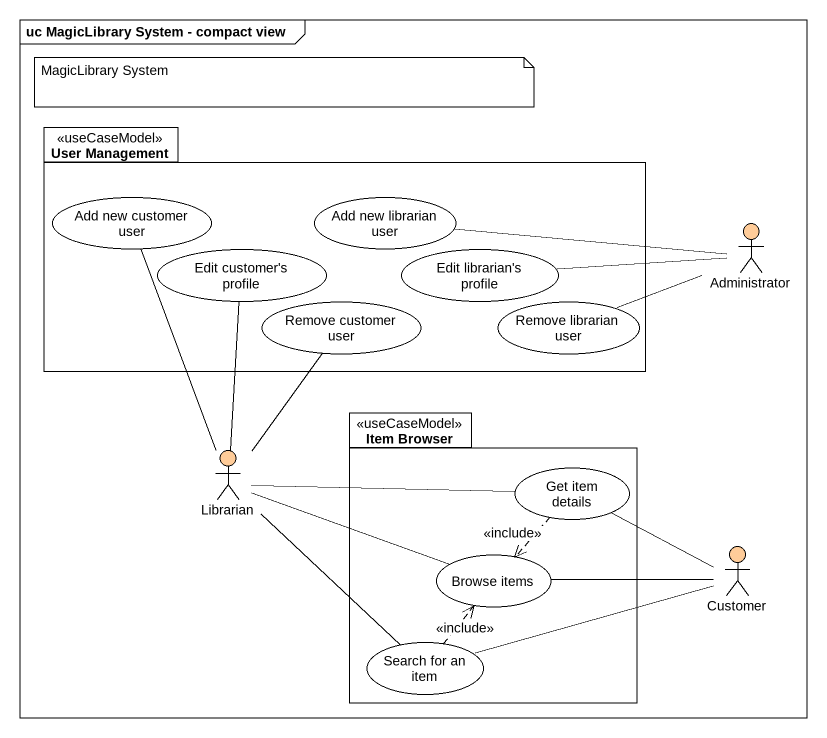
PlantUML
@startuml
mainframe uc MagicLibrary System - compact view
package "User Management" as User_Management <<useCaseModel>> {
  usecase "Add new customer user" as Add_new_customer_user
  usecase "Add new librarian user" as Add_new_librarian_user
  usecase "Edit customer's profile" as Edit_customer_s_profile
  usecase "Edit librarian's profile" as Edit_librarian_s_profile
  usecase "Remove customer user" as Remove_customer_user
  usecase "Remove librarian user" as Remove_librarian_user
}
actor Administrator #FFCC99
package "Item Browser" as Item_Browser <<useCaseModel>> {
  usecase "Get item details" as Get_item_details
  usecase "Browse items" as Browse_items
  usecase "Search for an item" as Search_for_an_item
}
actor Librarian #FFCC99
actor Customer #FFCC99
Add_new_customer_user -- Librarian
Administrator -left- Add_new_librarian_user
Administrator -left- Edit_librarian_s_profile
Administrator -left- Remove_librarian_user
Remove_customer_user -- Librarian
Librarian -up- Edit_customer_s_profile
Librarian -right- Get_item_details
Librarian -right- Browse_items
Librarian -- Search_for_an_item
Get_item_details ..> Browse_items : <<include>>
Customer -left- Get_item_details
Customer -left- Browse_items
Customer -left- Search_for_an_item
Search_for_an_item .up.> Browse_items : <<include>>
note as N1
  MagicLibrary System
end note
@enduml
